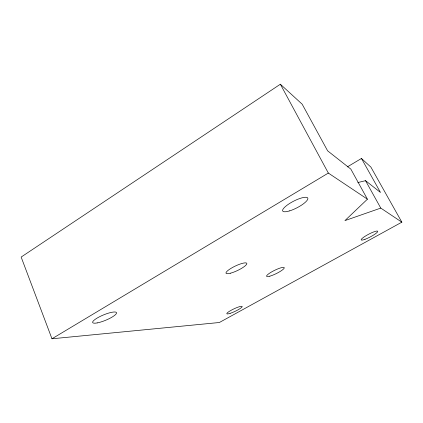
<?xml version="1.0" encoding="UTF-8"?>
<svg xmlns="http://www.w3.org/2000/svg" width="423" height="423" viewBox="0 0 423 423"><rect width="100%" height="100%" fill="white"/><g stroke="black" fill="none" stroke-linecap="round" stroke-linejoin="round"><path stroke-width="0.63" d="M367.434 199.175L344.925 220.61L380.774 208.09L401.85 222.17L219.347 322.511L51.971 338.781L21.15 257.062L280.354 84.219L302.181 104.206L327.619 150.826L350.831 169.105L367.434 199.175L328.338 173.065L280.354 84.219M51.971 338.781L328.338 173.065M347.309 166.911L361.454 158.466L370.897 167.111L401.85 222.17M357.847 182.551L365.535 180.679L380.489 192.454L361.454 158.466M365.535 180.679L380.774 208.09M364.954 239.333A9.332 1.57 -27.6 0 0 377.75 231.497A9.332 1.57 -27.6 0 0 365.662 235.923A9.332 1.57 -27.6 0 0 364.954 239.333M230.086 313.369A8.523 1.369 -25.3 0 0 242.189 306.723A8.523 1.369 -25.3 0 0 231.18 310.265A8.523 1.369 -25.3 0 0 230.086 313.369M289.686 210.86A14.107 3.712 -27.3 0 0 307.854 198.265A14.107 3.712 -27.3 0 0 288.174 204.42A14.107 3.712 -27.3 0 0 289.686 210.86M97.221 322.913A12.902 2.882 -22.5 0 0 116.452 313.385A12.902 2.882 -22.5 0 0 100.135 316.446A12.902 2.882 -22.5 0 0 97.221 322.913M230.429 273.21A11.484 2.49 -25.4 0 0 246.81 263.862A11.484 2.49 -25.4 0 0 232.042 267.748A11.484 2.49 -25.4 0 0 230.429 273.21M269.848 276.171A9.845 1.835 -26.1 0 0 284.177 268.187A9.845 1.835 -26.1 0 0 272.179 271.603A9.845 1.835 -26.1 0 0 269.848 276.171"/></g></svg>
